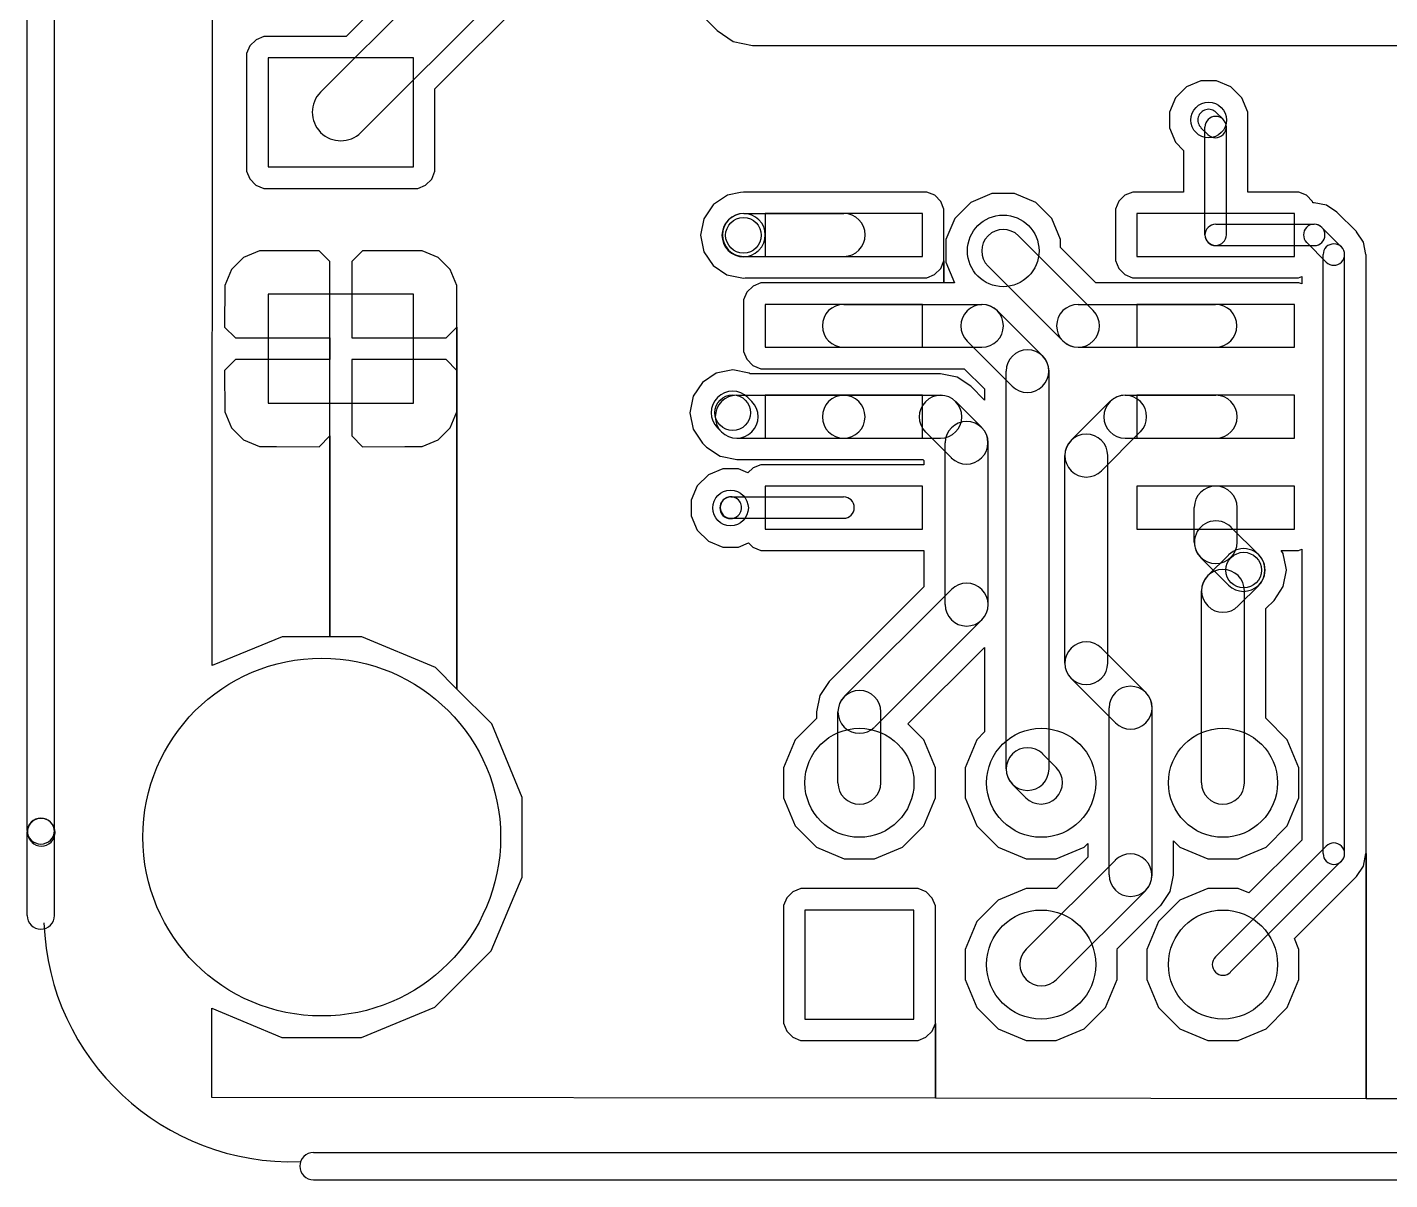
# Model space of a CAD drawing. Extents: x 32880 to 68030, y 27285 to 49782.
# Drawn here: x 32880 to 40376, y 27285 to 33626 of the extents above; entities that cross this region are included whole.
import ezdxf

# ---------------------------------------------------------------- set-up
doc = ezdxf.new("R2010")
doc.units = 0
doc.layers.add('BLACK', color=1, linetype='CONTINUOUS')

msp = doc.modelspace()

# ---------------------------------------------------------------- linework, layer by layer
at = {"layer": 'BLACK'}
for p, q in [((32880, 29207), (32880, 48207)), ((33030, 29207), (33030, 48207)), ((33897, 30114), (33905, 47225)), ((33897, 30114), (33905, 47225)), ((35775, 34507), (36675, 33607)), ((35775, 34507), (36675, 33607)), ((35388, 34163), (34494, 33269)), ((35610, 33941), (34716, 33047)), ((35123, 33287), (35694, 33857)), ((35123, 33287), (35694, 33857)), ((34794, 33735), (34634, 33575)), ((34794, 33735), (34634, 33575)), ((36675, 33607), (36764, 33547)), ((36675, 33607), (36764, 33547)), ((34105, 33524), (34087, 33481)), ((34105, 33524), (34087, 33481)), ((34139, 33557), (34105, 33524)), ((34139, 33557), (34105, 33524)), ((34182, 33575), (34139, 33557)), ((34182, 33575), (34139, 33557)), ((34634, 33575), (34182, 33575)), ((34634, 33575), (34182, 33575)), ((36764, 33547), (36869, 33526)), ((36764, 33547), (36869, 33526)), ((36869, 33526), (45034, 33526)), ((36869, 33526), (45034, 33526)), ((34087, 33481), (34087, 33434)), ((34087, 33481), (34087, 33434)), ((34087, 33434), (34087, 32834)), ((34087, 33434), (34087, 32834)), ((35005, 33457), (34205, 33457)), ((34205, 33457), (34205, 32857)), ((35005, 32857), (35005, 33457)), ((35123, 32880), (35123, 33287)), ((35123, 32880), (35123, 33287)), ((39257, 33298), (39196, 33237)), ((39257, 33298), (39196, 33237)), ((39336, 33331), (39257, 33298)), ((39336, 33331), (39257, 33298)), ((39422, 33331), (39336, 33331)), ((39422, 33331), (39336, 33331)), ((39501, 33298), (39422, 33331)), ((39501, 33298), (39422, 33331)), ((39562, 33237), (39501, 33298)), ((39562, 33237), (39501, 33298)), ((39196, 33237), (39163, 33158)), ((39196, 33237), (39163, 33158)), ((39595, 33158), (39562, 33237)), ((39595, 33158), (39562, 33237)), ((39163, 33158), (39163, 33072)), ((39163, 33158), (39163, 33072)), ((39459, 33119), (39421, 33157)), ((39595, 33076), (39595, 33158)), ((39595, 33076), (39595, 33158)), ((39163, 33072), (39196, 32993)), ((39163, 33072), (39196, 32993)), ((39375, 33035), (39337, 33073)), ((39359, 32484), (39359, 33076)), ((39477, 32484), (39477, 33076)), ((39595, 33072), (39595, 33076)), ((39595, 33072), (39595, 33076)), ((39595, 32719), (39595, 33072)), ((39595, 32719), (39595, 33072)), ((39196, 32993), (39241, 32948)), ((39196, 32993), (39241, 32948)), ((39241, 32948), (39241, 32719)), ((39241, 32948), (39241, 32719)), ((34087, 32834), (34105, 32791)), ((34087, 32834), (34105, 32791)), ((34205, 32857), (35005, 32857)), ((35105, 32790), (35123, 32833)), ((35105, 32790), (35123, 32833)), ((35123, 32833), (35123, 32880)), ((35123, 32833), (35123, 32880)), ((34105, 32791), (34138, 32757)), ((34105, 32791), (34138, 32757)), ((34138, 32757), (34181, 32739)), ((34138, 32757), (34181, 32739)), ((35028, 32739), (35071, 32757)), ((35028, 32739), (35071, 32757)), ((35071, 32757), (35105, 32790)), ((35071, 32757), (35105, 32790)), ((34181, 32739), (34228, 32739)), ((34181, 32739), (34228, 32739)), ((34228, 32739), (35028, 32739)), ((34228, 32739), (35028, 32739)), ((36732, 32701), (36655, 32650)), ((36732, 32701), (36655, 32650)), ((36803, 32716), (36732, 32701)), ((36803, 32716), (36732, 32701)), ((36821, 32719), (36803, 32716)), ((36821, 32719), (36803, 32716)), ((36822, 32719), (36821, 32719)), ((36822, 32719), (36821, 32719)), ((36916, 32719), (36822, 32719)), ((36916, 32719), (36822, 32719)), ((37372, 32719), (36916, 32719)), ((37372, 32719), (36916, 32719)), ((37782, 32719), (37372, 32719)), ((37782, 32719), (37372, 32719)), ((37829, 32719), (37782, 32719)), ((37829, 32719), (37782, 32719)), ((37872, 32701), (37829, 32719)), ((37872, 32701), (37829, 32719)), ((37905, 32667), (37872, 32701)), ((37905, 32667), (37872, 32701)), ((38187, 32710), (38071, 32662)), ((38187, 32710), (38071, 32662)), ((38312, 32710), (38187, 32710)), ((38312, 32710), (38187, 32710)), ((38428, 32662), (38312, 32710)), ((38428, 32662), (38312, 32710)), ((38919, 32701), (38885, 32668)), ((38919, 32701), (38885, 32668)), ((38962, 32719), (38919, 32701)), ((38962, 32719), (38919, 32701)), ((39241, 32719), (38962, 32719)), ((39241, 32719), (38962, 32719)), ((39828, 32719), (39595, 32719)), ((39828, 32719), (39595, 32719)), ((39875, 32719), (39828, 32719)), ((39875, 32719), (39828, 32719)), ((39918, 32701), (39875, 32719)), ((39918, 32701), (39875, 32719)), ((39951, 32667), (39918, 32701)), ((39951, 32667), (39918, 32701)), ((36653, 32648), (36602, 32572)), ((36653, 32648), (36602, 32572)), ((36654, 32649), (36653, 32648)), ((36654, 32649), (36653, 32648)), ((36655, 32650), (36654, 32649)), ((36655, 32650), (36654, 32649)), ((37923, 32624), (37905, 32667)), ((37923, 32624), (37905, 32667)), ((37923, 32388), (37923, 32624)), ((37923, 32388), (37923, 32624)), ((38071, 32662), (37982, 32574)), ((38071, 32662), (37982, 32574)), ((38516, 32573), (38428, 32662)), ((38516, 32573), (38428, 32662)), ((38885, 32668), (38867, 32625)), ((38885, 32668), (38867, 32625)), ((38867, 32625), (38867, 32578)), ((38867, 32625), (38867, 32578)), ((39953, 32660), (39951, 32667)), ((39953, 32660), (39951, 32667)), ((39960, 32660), (39953, 32660)), ((39960, 32660), (39953, 32660)), ((40028, 32647), (39960, 32660)), ((40028, 32647), (39960, 32660)), ((40085, 32608), (40028, 32647)), ((40085, 32608), (40028, 32647)), ((40193, 32501), (40085, 32608)), ((40193, 32501), (40085, 32608)), ((36602, 32572), (36584, 32481)), ((36602, 32572), (36584, 32481)), ((36738, 32566), (36737, 32565)), ((36822, 32601), (37372, 32601)), ((37805, 32601), (36939, 32601)), ((36939, 32601), (36939, 32365)), ((37805, 32365), (37805, 32601)), ((37982, 32574), (37934, 32458)), ((37982, 32574), (37934, 32458)), ((38564, 32457), (38516, 32573)), ((38564, 32457), (38516, 32573)), ((38867, 32578), (38867, 32342)), ((38867, 32578), (38867, 32342)), ((39851, 32601), (38985, 32601)), ((38985, 32601), (38985, 32365)), ((39418, 32542), (39960, 32542)), ((39851, 32365), (39851, 32601)), ((36584, 32481), (36602, 32390)), ((36584, 32481), (36602, 32390)), ((37934, 32458), (37934, 32333)), ((37934, 32458), (37934, 32333)), ((38333, 32478), (38744, 32067)), ((38564, 32414), (38564, 32457)), ((38564, 32414), (38564, 32457)), ((40002, 32524), (40109, 32417)), ((40193, 32500), (40193, 32501)), ((40193, 32500), (40193, 32501)), ((40232, 32443), (40193, 32500)), ((40232, 32443), (40193, 32500)), ((34157, 32395), (34070, 32359)), ((34157, 32395), (34070, 32359)), ((34252, 32395), (34157, 32395)), ((34252, 32395), (34157, 32395)), ((34486, 32396), (34252, 32395)), ((34486, 32396), (34252, 32395)), ((34545, 32337), (34486, 32396)), ((34545, 32337), (34486, 32396)), ((34724, 32396), (34665, 32337)), ((34724, 32396), (34665, 32337)), ((34958, 32395), (34724, 32396)), ((34958, 32395), (34724, 32396)), ((35053, 32395), (34958, 32395)), ((35053, 32395), (34958, 32395)), ((35140, 32359), (35053, 32395)), ((35140, 32359), (35053, 32395)), ((36602, 32390), (36653, 32314)), ((36602, 32390), (36653, 32314)), ((36905, 32399), (36904, 32398)), ((37923, 32341), (37923, 32388)), ((37923, 32341), (37923, 32388)), ((38758, 32219), (38564, 32414)), ((38758, 32219), (38564, 32414)), ((39418, 32424), (39960, 32424)), ((39919, 32441), (40026, 32334)), ((40244, 32376), (40232, 32443)), ((40244, 32376), (40232, 32443)), ((34070, 32359), (34003, 32292)), ((34070, 32359), (34003, 32292)), ((34545, 31917), (34545, 32337)), ((34545, 31917), (34545, 32337)), ((34665, 32337), (34665, 31917)), ((34665, 32337), (34665, 31917)), ((35207, 32292), (35140, 32359)), ((35207, 32292), (35140, 32359)), ((36653, 32314), (36729, 32263)), ((36653, 32314), (36729, 32263)), ((36822, 32365), (37372, 32365)), ((36939, 32365), (37805, 32365)), ((37905, 32298), (37923, 32341)), ((37905, 32298), (37923, 32341)), ((37923, 32219), (37923, 32341)), ((37923, 32341), (37923, 32219)), ((37923, 32219), (37923, 32341)), ((37923, 32341), (37923, 32219)), ((37934, 32333), (37981, 32219)), ((37934, 32333), (37981, 32219)), ((38166, 32311), (38577, 31900)), ((38867, 32342), (38885, 32299)), ((38867, 32342), (38885, 32299)), ((38985, 32365), (39851, 32365)), ((40009, 29079), (40009, 32375)), ((40127, 29079), (40127, 32375)), ((40245, 32375), (40244, 32376)), ((40245, 32375), (40244, 32376)), ((40245, 29079), (40245, 32375)), ((40245, 29079), (40245, 32375)), ((34003, 32292), (33967, 32204)), ((34003, 32292), (33967, 32204)), ((35243, 32204), (35207, 32292)), ((35243, 32204), (35207, 32292)), ((36729, 32263), (36820, 32245)), ((36729, 32263), (36820, 32245)), ((36820, 32245), (36830, 32247)), ((36820, 32245), (36830, 32247)), ((36830, 32247), (36915, 32247)), ((36830, 32247), (36915, 32247)), ((36915, 32247), (36962, 32247)), ((36915, 32247), (36962, 32247)), ((36962, 32247), (37372, 32247)), ((36962, 32247), (37372, 32247)), ((37372, 32247), (37828, 32247)), ((37372, 32247), (37828, 32247)), ((37828, 32247), (37871, 32265)), ((37828, 32247), (37871, 32265)), ((37871, 32265), (37905, 32298)), ((37871, 32265), (37905, 32298)), ((38885, 32299), (38918, 32265)), ((38885, 32299), (38918, 32265)), ((38918, 32265), (38961, 32247)), ((38918, 32265), (38961, 32247)), ((38961, 32247), (39008, 32247)), ((38961, 32247), (39008, 32247)), ((39008, 32247), (39874, 32247)), ((39008, 32247), (39874, 32247)), ((39874, 32247), (39891, 32255)), ((39874, 32247), (39891, 32255)), ((39891, 32255), (39891, 32213)), ((39891, 32255), (39891, 32213)), ((33967, 32204), (33966, 31976)), ((33967, 32204), (33966, 31976)), ((35005, 32157), (34205, 32157)), ((34205, 32157), (34205, 31557)), ((35005, 31557), (35005, 32157)), ((35244, 31976), (35243, 32204)), ((35244, 31976), (35243, 32204)), ((36839, 32168), (36821, 32125)), ((36839, 32168), (36821, 32125)), ((36873, 32201), (36839, 32168)), ((36873, 32201), (36839, 32168)), ((36916, 32219), (36873, 32201)), ((36916, 32219), (36873, 32201)), ((37372, 32219), (36916, 32219)), ((37372, 32219), (36916, 32219)), ((37782, 32219), (37372, 32219)), ((37782, 32219), (37372, 32219)), ((37829, 32219), (37782, 32219)), ((37829, 32219), (37782, 32219)), ((37923, 32219), (37829, 32219)), ((37923, 32219), (37829, 32219)), ((37981, 32219), (37923, 32219)), ((37981, 32219), (37923, 32219)), ((38962, 32219), (38758, 32219)), ((38962, 32219), (38758, 32219)), ((39418, 32219), (38962, 32219)), ((39418, 32219), (38962, 32219)), ((39828, 32219), (39418, 32219)), ((39828, 32219), (39418, 32219)), ((39875, 32219), (39828, 32219)), ((39875, 32219), (39828, 32219)), ((39891, 32213), (39875, 32219)), ((39891, 32213), (39875, 32219)), ((36821, 32125), (36821, 32078)), ((36821, 32125), (36821, 32078)), ((37805, 32101), (36939, 32101)), ((36939, 32101), (36939, 31865)), ((37372, 32101), (38132, 32101)), ((37805, 31865), (37805, 32101)), ((38661, 32101), (39417, 32101)), ((39851, 32101), (38985, 32101)), ((38985, 32101), (38985, 31865)), ((39851, 31865), (39851, 32101)), ((36821, 32078), (36821, 31842)), ((36821, 32078), (36821, 31842)), ((38217, 32066), (38466, 31817)), ((33966, 31976), (34025, 31917)), ((33966, 31976), (34025, 31917)), ((35185, 31917), (35244, 31976)), ((35185, 31917), (35244, 31976)), ((35244, 31738), (35244, 31976)), ((35244, 31976), (35244, 31738)), ((35244, 31738), (35244, 31976)), ((35244, 31976), (35244, 31738)), ((34025, 31917), (34545, 31917)), ((34025, 31917), (34545, 31917)), ((34545, 31797), (34545, 31917)), ((34545, 31917), (34545, 31797)), ((34545, 31797), (34545, 31917)), ((34545, 31917), (34545, 31797)), ((34665, 31917), (35185, 31917)), ((34665, 31917), (35185, 31917)), ((36939, 31865), (37805, 31865)), ((37372, 31865), (38132, 31865)), ((38050, 31899), (38299, 31650)), ((38661, 31865), (39417, 31865)), ((38985, 31865), (39851, 31865)), ((34025, 31797), (33966, 31738)), ((34025, 31797), (33966, 31738)), ((34545, 31797), (34025, 31797)), ((34545, 31797), (34025, 31797)), ((34545, 31377), (34545, 31797)), ((34545, 31377), (34545, 31797)), ((35185, 31797), (34665, 31797)), ((34665, 31797), (34665, 31377)), ((35185, 31797), (34665, 31797)), ((34665, 31797), (34665, 31377)), ((35244, 31738), (35185, 31797)), ((35244, 31738), (35185, 31797)), ((36821, 31842), (36839, 31799)), ((36821, 31842), (36839, 31799)), ((36839, 31799), (36872, 31765)), ((36839, 31799), (36872, 31765)), ((33966, 31738), (33967, 31510)), ((33966, 31738), (33967, 31510)), ((35243, 31510), (35244, 31738)), ((35243, 31510), (35244, 31738)), ((35244, 29984), (35244, 31738)), ((35244, 31738), (35244, 29984)), ((35244, 29984), (35244, 31738)), ((35244, 31738), (35244, 29984)), ((36670, 31723), (36594, 31672)), ((36670, 31723), (36594, 31672)), ((36761, 31741), (36670, 31723)), ((36761, 31741), (36670, 31723)), ((36852, 31723), (36761, 31741)), ((36852, 31723), (36761, 31741)), ((36857, 31719), (36852, 31723)), ((36857, 31719), (36852, 31723)), ((36916, 31719), (36857, 31719)), ((36916, 31719), (36857, 31719)), ((36872, 31765), (36915, 31747)), ((36872, 31765), (36915, 31747)), ((36915, 31747), (36962, 31747)), ((36915, 31747), (36962, 31747)), ((37372, 31719), (36916, 31719)), ((37372, 31719), (36916, 31719)), ((36962, 31747), (37372, 31747)), ((36962, 31747), (37372, 31747)), ((37372, 31747), (37828, 31747)), ((37372, 31747), (37828, 31747)), ((37782, 31719), (37372, 31719)), ((37782, 31719), (37372, 31719)), ((37829, 31719), (37782, 31719)), ((37829, 31719), (37782, 31719)), ((37828, 31747), (38035, 31747)), ((37828, 31747), (38035, 31747)), ((37904, 31719), (37829, 31719)), ((37904, 31719), (37829, 31719)), ((37995, 31701), (37904, 31719)), ((37995, 31701), (37904, 31719)), ((38035, 31747), (38147, 31636)), ((38035, 31747), (38147, 31636)), ((38265, 29545), (38265, 31733)), ((38501, 29545), (38501, 31733)), ((36594, 31672), (36543, 31596)), ((36594, 31672), (36543, 31596)), ((38071, 31650), (37995, 31701)), ((38071, 31650), (37995, 31701)), ((38147, 31574), (38071, 31650)), ((38147, 31574), (38071, 31650)), ((38147, 31636), (38147, 31574)), ((38147, 31636), (38147, 31574)), ((34205, 31557), (35005, 31557)), ((36543, 31596), (36525, 31505)), ((36543, 31596), (36525, 31505)), ((36783, 31601), (37371, 31601)), ((36845, 31588), (36866, 31567)), ((37805, 31601), (36939, 31601)), ((36939, 31601), (36939, 31365)), ((37372, 31601), (37904, 31601)), ((37805, 31365), (37805, 31601)), ((37988, 31566), (38131, 31423)), ((38836, 31566), (38623, 31353)), ((38920, 31601), (39418, 31601)), ((39851, 31601), (38985, 31601)), ((38985, 31601), (38985, 31365)), ((39851, 31365), (39851, 31601)), ((33967, 31510), (34003, 31422)), ((33967, 31510), (34003, 31422)), ((35207, 31422), (35243, 31510)), ((35207, 31422), (35243, 31510)), ((36525, 31505), (36543, 31414)), ((36525, 31505), (36543, 31414)), ((34003, 31422), (34070, 31355)), ((34003, 31422), (34070, 31355)), ((35140, 31355), (35207, 31422)), ((35140, 31355), (35207, 31422)), ((36543, 31414), (36594, 31338)), ((36543, 31414), (36594, 31338)), ((36678, 31421), (36699, 31400)), ((34070, 31355), (34157, 31319)), ((34070, 31355), (34157, 31319)), ((34486, 31318), (34545, 31377)), ((34486, 31318), (34545, 31377)), ((34545, 30272), (34545, 31377)), ((34545, 31377), (34545, 30272)), ((34545, 30272), (34545, 31377)), ((34545, 31377), (34545, 30272)), ((34665, 31377), (34724, 31318)), ((34665, 31377), (34724, 31318)), ((35053, 31319), (35140, 31355)), ((35053, 31319), (35140, 31355)), ((36594, 31338), (36616, 31316)), ((36594, 31338), (36616, 31316)), ((36783, 31365), (37371, 31365)), ((36939, 31365), (37805, 31365)), ((37372, 31365), (37904, 31365)), ((37821, 31399), (37964, 31256)), ((37930, 30449), (37930, 31339)), ((38166, 30449), (38166, 31339)), ((39003, 31399), (38790, 31186)), ((38920, 31365), (39418, 31365)), ((38985, 31365), (39851, 31365)), ((34157, 31319), (34252, 31319)), ((34157, 31319), (34252, 31319)), ((34252, 31319), (34486, 31318)), ((34252, 31319), (34486, 31318)), ((34724, 31318), (34958, 31319)), ((34724, 31318), (34958, 31319)), ((34958, 31319), (35053, 31319)), ((34958, 31319), (35053, 31319)), ((36616, 31316), (36692, 31265)), ((36616, 31316), (36692, 31265)), ((36692, 31265), (36693, 31265)), ((36692, 31265), (36693, 31265)), ((36693, 31265), (36783, 31247)), ((36693, 31265), (36783, 31247)), ((38588, 30127), (38588, 31269)), ((38824, 30127), (38824, 31269)), ((36706, 31197), (36627, 31164)), ((36706, 31197), (36627, 31164)), ((36792, 31197), (36706, 31197)), ((36792, 31197), (36706, 31197)), ((36783, 31247), (36915, 31247)), ((36783, 31247), (36915, 31247)), ((36845, 31175), (36792, 31197)), ((36845, 31175), (36792, 31197)), ((36873, 31201), (36845, 31175)), ((36873, 31201), (36845, 31175)), ((36916, 31219), (36873, 31201)), ((36916, 31219), (36873, 31201)), ((36915, 31247), (36962, 31247)), ((36915, 31247), (36962, 31247)), ((37782, 31219), (36916, 31219)), ((37782, 31219), (36916, 31219)), ((36962, 31247), (37372, 31247)), ((36962, 31247), (37372, 31247)), ((37372, 31247), (37806, 31247)), ((37372, 31247), (37806, 31247)), ((37812, 31219), (37782, 31219)), ((37812, 31219), (37782, 31219)), ((37806, 31247), (37812, 31242)), ((37806, 31247), (37812, 31242)), ((37812, 31242), (37812, 31219)), ((37812, 31242), (37812, 31219)), ((36627, 31164), (36566, 31103)), ((36627, 31164), (36566, 31103)), ((36566, 31103), (36533, 31024)), ((36566, 31103), (36533, 31024)), ((36751, 31042), (37371, 31042)), ((37805, 31101), (36939, 31101)), ((36939, 31101), (36939, 30865)), ((37805, 30865), (37805, 31101)), ((39851, 31101), (38985, 31101)), ((38985, 31101), (38985, 30865)), ((39851, 30865), (39851, 31101)), ((36533, 31024), (36533, 30938)), ((36533, 31024), (36533, 30938)), ((36708, 31023), (36709, 31024)), ((39300, 30793), (39300, 30983)), ((39536, 30793), (39536, 30983)), ((36533, 30938), (36566, 30859)), ((36533, 30938), (36566, 30859)), ((36751, 30924), (37371, 30924)), ((36791, 30940), (36792, 30941)), ((36566, 30859), (36627, 30798)), ((36566, 30859), (36627, 30798)), ((36939, 30865), (37805, 30865)), ((38985, 30865), (39851, 30865)), ((39655, 30723), (39502, 30876)), ((36627, 30798), (36706, 30765)), ((36627, 30798), (36706, 30765)), ((36706, 30765), (36792, 30765)), ((36706, 30765), (36792, 30765)), ((36792, 30765), (36848, 30789)), ((36792, 30765), (36848, 30789)), ((36848, 30789), (36872, 30765)), ((36848, 30789), (36872, 30765)), ((36872, 30765), (36915, 30747)), ((36872, 30765), (36915, 30747)), ((36915, 30747), (36962, 30747)), ((36915, 30747), (36962, 30747)), ((36962, 30747), (37812, 30747)), ((36962, 30747), (37812, 30747)), ((37812, 30747), (37812, 30547)), ((37812, 30747), (37812, 30547)), ((39789, 30730), (39778, 30747)), ((39778, 30747), (39874, 30747)), ((39789, 30730), (39778, 30747)), ((39778, 30747), (39874, 30747)), ((39874, 30747), (39891, 30755)), ((39874, 30747), (39891, 30755)), ((39891, 30755), (39891, 29153)), ((39891, 30755), (39891, 29153)), ((39488, 30556), (39335, 30709)), ((39375, 30609), (39488, 30722)), ((39790, 30729), (39789, 30730)), ((39790, 30729), (39789, 30730)), ((39804, 30658), (39790, 30729)), ((39804, 30658), (39790, 30729)), ((39808, 30640), (39804, 30658)), ((39808, 30640), (39804, 30658)), ((39790, 30548), (39808, 30639)), ((39790, 30548), (39808, 30639)), ((39808, 30639), (39807, 30640)), ((39807, 30640), (39808, 30640)), ((39808, 30639), (39807, 30640)), ((39807, 30640), (39808, 30640)), ((37812, 30547), (37291, 30026)), ((37812, 30547), (37291, 30026)), ((37964, 30532), (37375, 29943)), ((39340, 29469), (39340, 30525)), ((39542, 30442), (39655, 30555)), ((39576, 29469), (39576, 30525)), ((39739, 30472), (39790, 30548)), ((39739, 30472), (39790, 30548)), ((39694, 30427), (39739, 30472)), ((39694, 30427), (39739, 30472)), ((38131, 30365), (37542, 29776)), ((39694, 29824), (39694, 30427)), ((39694, 29824), (39694, 30427)), ((34282, 30272), (33897, 30114)), ((34282, 30272), (33897, 30114)), ((34545, 30272), (34282, 30272)), ((34545, 30272), (34282, 30272)), ((34720, 30272), (34545, 30272)), ((34720, 30272), (34545, 30272)), ((35125, 30103), (34720, 30272)), ((35125, 30103), (34720, 30272)), ((37725, 29793), (38147, 30214)), ((37725, 29793), (38147, 30214)), ((38147, 30214), (38147, 29749)), ((38147, 30214), (38147, 29749)), ((38790, 30209), (39033, 29966)), ((35244, 29984), (35125, 30103)), ((35244, 29984), (35125, 30103)), ((35435, 29793), (35244, 29984)), ((35435, 29793), (35244, 29984)), ((37291, 30026), (37240, 29950)), ((37291, 30026), (37240, 29950)), ((38623, 30042), (38866, 29799)), ((37240, 29950), (37222, 29859)), ((37240, 29950), (37222, 29859)), ((37222, 29859), (37222, 29824)), ((37222, 29859), (37222, 29824)), ((37340, 29469), (37340, 29859)), ((37576, 29469), (37576, 29859)), ((38832, 28962), (38832, 29882)), ((39068, 28962), (39068, 29882)), ((35602, 29388), (35435, 29793)), ((35602, 29388), (35435, 29793)), ((37221, 29823), (37104, 29706)), ((37221, 29823), (37104, 29706)), ((37222, 29824), (37221, 29823)), ((37222, 29824), (37221, 29823)), ((37812, 29706), (37725, 29793)), ((37812, 29706), (37725, 29793)), ((39695, 29823), (39694, 29824)), ((39695, 29823), (39694, 29824)), ((39812, 29706), (39695, 29823)), ((39812, 29706), (39695, 29823)), ((37104, 29706), (37040, 29552)), ((37104, 29706), (37040, 29552)), ((37876, 29552), (37812, 29706)), ((37876, 29552), (37812, 29706)), ((38104, 29706), (38040, 29552)), ((38104, 29706), (38040, 29552)), ((38147, 29749), (38104, 29706)), ((38147, 29749), (38104, 29706)), ((39876, 29552), (39812, 29706)), ((39876, 29552), (39812, 29706)), ((38466, 29628), (38541, 29553)), ((37040, 29552), (37040, 29386)), ((37040, 29552), (37040, 29386)), ((37876, 29386), (37876, 29552)), ((37876, 29386), (37876, 29552)), ((38040, 29552), (38040, 29386)), ((38040, 29552), (38040, 29386)), ((39876, 29386), (39876, 29552)), ((39876, 29386), (39876, 29552)), ((38299, 29461), (38374, 29386)), ((35602, 28950), (35602, 29388)), ((35602, 28950), (35602, 29388)), ((37040, 29386), (37104, 29232)), ((37040, 29386), (37104, 29232)), ((37812, 29232), (37876, 29386)), ((37812, 29232), (37876, 29386)), ((38040, 29386), (38104, 29232)), ((38040, 29386), (38104, 29232)), ((39812, 29232), (39876, 29386)), ((39812, 29232), (39876, 29386)), ((33011, 29249), (33009, 29251)), ((32880, 28739), (32880, 29199)), ((33030, 28739), (33030, 29199)), ((37104, 29232), (37221, 29115)), ((37104, 29232), (37221, 29115)), ((37695, 29115), (37812, 29232)), ((37695, 29115), (37812, 29232)), ((38104, 29232), (38221, 29115)), ((38104, 29232), (38221, 29115)), ((39695, 29115), (39812, 29232)), ((39695, 29115), (39812, 29232)), ((32905, 29143), (32903, 29145)), ((37221, 29115), (37375, 29051)), ((37221, 29115), (37375, 29051)), ((37541, 29051), (37695, 29115)), ((37541, 29051), (37695, 29115)), ((38221, 29115), (38375, 29051)), ((38221, 29115), (38375, 29051)), ((38541, 29051), (38695, 29115)), ((38541, 29051), (38695, 29115)), ((38695, 29115), (38714, 29134)), ((38695, 29115), (38714, 29134)), ((38714, 29134), (38714, 29059)), ((38714, 29134), (38714, 29059)), ((39186, 28961), (39186, 29150)), ((39186, 29150), (39221, 29115)), ((39186, 28961), (39186, 29150)), ((39186, 29150), (39221, 29115)), ((39221, 29115), (39375, 29051)), ((39221, 29115), (39375, 29051)), ((40026, 29120), (39417, 28511)), ((39541, 29051), (39695, 29115)), ((39541, 29051), (39695, 29115)), ((39891, 29153), (39600, 28863)), ((39891, 29153), (39600, 28863)), ((37375, 29051), (37541, 29051)), ((37375, 29051), (37541, 29051)), ((38375, 29051), (38541, 29051)), ((38375, 29051), (38541, 29051)), ((38866, 29044), (38375, 28553)), ((38714, 29059), (38542, 28887)), ((38714, 29059), (38542, 28887)), ((39375, 29051), (39541, 29051)), ((39375, 29051), (39541, 29051)), ((40109, 29037), (39500, 28428)), ((40193, 28954), (40232, 29011)), ((40193, 28954), (40232, 29011)), ((40232, 29011), (40244, 29079)), ((40232, 29011), (40244, 29079)), ((40244, 29079), (40245, 29079)), ((40244, 29079), (40245, 29079)), ((40245, 27730), (40245, 29079)), ((40245, 29079), (40245, 27730)), ((40245, 27730), (40245, 29079)), ((40245, 29079), (40245, 27730)), ((35433, 28545), (35602, 28950)), ((35433, 28545), (35602, 28950)), ((39168, 28871), (39182, 28942)), ((39168, 28871), (39182, 28942)), ((39182, 28942), (39186, 28960)), ((39182, 28942), (39186, 28960)), ((39186, 28960), (39185, 28961)), ((39185, 28961), (39186, 28961)), ((39186, 28960), (39185, 28961)), ((39185, 28961), (39186, 28961)), ((39851, 28612), (40193, 28953)), ((39851, 28612), (40193, 28953)), ((40193, 28953), (40193, 28954)), ((40193, 28953), (40193, 28954)), ((37092, 28869), (37058, 28836)), ((37092, 28869), (37058, 28836)), ((37135, 28887), (37092, 28869)), ((37135, 28887), (37092, 28869)), ((37735, 28887), (37135, 28887)), ((37735, 28887), (37135, 28887)), ((37782, 28887), (37735, 28887)), ((37782, 28887), (37735, 28887)), ((37825, 28869), (37782, 28887)), ((37825, 28869), (37782, 28887)), ((37858, 28835), (37825, 28869)), ((37858, 28835), (37825, 28869)), ((38375, 28887), (38221, 28823)), ((38375, 28887), (38221, 28823)), ((38541, 28887), (38375, 28887)), ((38541, 28887), (38375, 28887)), ((38542, 28887), (38541, 28887)), ((38542, 28887), (38541, 28887)), ((39033, 28877), (38542, 28386)), ((39117, 28794), (39167, 28870)), ((39117, 28794), (39167, 28870)), ((39167, 28870), (39168, 28871)), ((39167, 28870), (39168, 28871)), ((39375, 28887), (39221, 28823)), ((39375, 28887), (39221, 28823)), ((39541, 28887), (39375, 28887)), ((39541, 28887), (39375, 28887)), ((39600, 28863), (39541, 28887)), ((39600, 28863), (39541, 28887)), ((37058, 28836), (37040, 28793)), ((37058, 28836), (37040, 28793)), ((37040, 28793), (37040, 28746)), ((37040, 28793), (37040, 28746)), ((37876, 28792), (37858, 28835)), ((37876, 28792), (37858, 28835)), ((37876, 28192), (37876, 28792)), ((37876, 28192), (37876, 28792)), ((38221, 28823), (38104, 28706)), ((38221, 28823), (38104, 28706)), ((38875, 28554), (39114, 28793)), ((38875, 28554), (39114, 28793)), ((39221, 28823), (39104, 28706)), ((39221, 28823), (39104, 28706)), ((39114, 28793), (39116, 28794)), ((39114, 28793), (39116, 28794)), ((39116, 28794), (39117, 28794)), ((39116, 28794), (39117, 28794)), ((37040, 28746), (37040, 28146)), ((37040, 28746), (37040, 28146)), ((37158, 28769), (37158, 28169)), ((37758, 28769), (37158, 28769)), ((37758, 28169), (37758, 28769)), ((38104, 28706), (38040, 28552)), ((38104, 28706), (38040, 28552)), ((39104, 28706), (39040, 28552)), ((39104, 28706), (39040, 28552)), ((39876, 28552), (39851, 28612)), ((39876, 28552), (39851, 28612)), ((35123, 28235), (35433, 28545)), ((35123, 28235), (35433, 28545)), ((38040, 28552), (38040, 28386)), ((38040, 28552), (38040, 28386)), ((38876, 28552), (38875, 28554)), ((38876, 28552), (38875, 28554)), ((38876, 28386), (38876, 28552)), ((38876, 28386), (38876, 28552)), ((39040, 28552), (39040, 28386)), ((39040, 28552), (39040, 28386)), ((39876, 28386), (39876, 28552)), ((39876, 28386), (39876, 28552)), ((38040, 28386), (38104, 28232)), ((38040, 28386), (38104, 28232)), ((38812, 28232), (38876, 28386)), ((38812, 28232), (38876, 28386)), ((39040, 28386), (39104, 28232)), ((39040, 28386), (39104, 28232)), ((39812, 28232), (39876, 28386)), ((39812, 28232), (39876, 28386)), ((33896, 27738), (33896, 28229)), ((33896, 28229), (34280, 28068)), ((33896, 27738), (33896, 28229)), ((33896, 28229), (34280, 28068)), ((34718, 28068), (35123, 28235)), ((34718, 28068), (35123, 28235)), ((37876, 28145), (37876, 28192)), ((37876, 28145), (37876, 28192)), ((38104, 28232), (38221, 28115)), ((38104, 28232), (38221, 28115)), ((38695, 28115), (38812, 28232)), ((38695, 28115), (38812, 28232)), ((39104, 28232), (39221, 28115)), ((39104, 28232), (39221, 28115)), ((39695, 28115), (39812, 28232)), ((39695, 28115), (39812, 28232)), ((37040, 28146), (37058, 28103)), ((37040, 28146), (37058, 28103)), ((37158, 28169), (37758, 28169)), ((37858, 28102), (37876, 28145)), ((37858, 28102), (37876, 28145)), ((37876, 27733), (37876, 28145)), ((37876, 28145), (37876, 27733)), ((37876, 27733), (37876, 28145)), ((37876, 28145), (37876, 27733)), ((38221, 28115), (38375, 28051)), ((38221, 28115), (38375, 28051)), ((38541, 28051), (38695, 28115)), ((38541, 28051), (38695, 28115)), ((39221, 28115), (39375, 28051)), ((39221, 28115), (39375, 28051)), ((39541, 28051), (39695, 28115)), ((39541, 28051), (39695, 28115)), ((34280, 28068), (34718, 28068)), ((34280, 28068), (34718, 28068)), ((37058, 28103), (37091, 28069)), ((37058, 28103), (37091, 28069)), ((37091, 28069), (37134, 28051)), ((37091, 28069), (37134, 28051)), ((37134, 28051), (37181, 28051)), ((37134, 28051), (37181, 28051)), ((37181, 28051), (37781, 28051)), ((37181, 28051), (37781, 28051)), ((37781, 28051), (37824, 28069)), ((37781, 28051), (37824, 28069)), ((37824, 28069), (37858, 28102)), ((37824, 28069), (37858, 28102)), ((38375, 28051), (38541, 28051)), ((38375, 28051), (38541, 28051)), ((39375, 28051), (39541, 28051)), ((39375, 28051), (39541, 28051)), ((37876, 27733), (33896, 27738)), ((37876, 27733), (33896, 27738)), ((40245, 27730), (37876, 27733)), ((40245, 27730), (37876, 27733)), ((42435, 27727), (40245, 27730)), ((42435, 27727), (40245, 27730)), ((34455, 27435), (66455, 27435)), ((34455, 27285), (66455, 27285))]:
    msp.add_line(p, q, dxfattribs=at)
for centre, radius in [((39379, 33115), 98), ((36820, 32481), 98), ((38249, 32395), 197), ((36761, 31505), 98), ((36749, 30981), 98), ((39572, 30639), 98), ((34500, 29170), 984), ((37458, 29469), 300), ((38458, 29469), 300), ((39458, 29469), 300), ((38458, 28469), 300), ((39458, 28469), 300)]:
    msp.add_circle(centre, radius, dxfattribs=at)
for centre, radius, start, end in [((34605, 33158), 157, 135, 315), ((39379, 33115), 59, 405, 585), ((39418, 33076), 59, 360, 540), ((39417, 33077), 59, 225, 405), ((36820, 32481), 118, 135, 315), ((36822, 32483), 118, 90, 270), ((36822, 32483), 118, -45, 135), ((37372, 32483), 118, 270, 450), ((39418, 32483), 59, 90, 270), ((39960, 32483), 59, 45, 225), ((39960, 32483), 59, 270, 450), ((38249, 32395), 118, 45, 225), ((39418, 32484), 59, 180, 360), ((40068, 32375), 59, 360, 540), ((40068, 32375), 59, 225, 405), ((37372, 31983), 118, 90, 270), ((38134, 31982), 118, 45, 225), ((38132, 31983), 118, 270, 450), ((38661, 31983), 118, 90, 270), ((39417, 31983), 118, 270, 450), ((38661, 31983), 118, 225, 405), ((38383, 31733), 118, 360, 540), ((38382, 31734), 118, 225, 405), ((36761, 31505), 118, 45, 225), ((36783, 31483), 118, 90, 270), ((36783, 31483), 118, 225, 405), ((37372, 31483), 118, 90, 270), ((37371, 31483), 118, 270, 450), ((37905, 31482), 118, 45, 225), ((37904, 31483), 118, 270, 450), ((38920, 31483), 118, 90, 270), ((38920, 31483), 118, -45, 135), ((39418, 31483), 118, 270, 450), ((38048, 31339), 118, 360, 540), ((38047, 31340), 118, 225, 405), ((38706, 31269), 118, 360, 540), ((38706, 31269), 118, 135, 315), ((36751, 30983), 59, 90, 270), ((36751, 30983), 59, 315, 495), ((37371, 30983), 59, 270, 450), ((39418, 30983), 118, 360, 540), ((36749, 30981), 59, 135, 315), ((39419, 30792), 118, 405, 585), ((39418, 30793), 118, 180, 360), ((39572, 30639), 118, 315, 495), ((39571, 30640), 118, 225, 405), ((39458, 30525), 118, 360, 540), ((39458, 30525), 118, 135, 315), ((38048, 30449), 118, -45, 135), ((38048, 30449), 118, 180, 360), ((38706, 30126), 118, 45, 225), ((38706, 30127), 118, 180, 360), ((38950, 29882), 118, 360, 540), ((37458, 29859), 118, 360, 540), ((37458, 29859), 118, 135, 315), ((38950, 29882), 118, 225, 405), ((38383, 29544), 118, 45, 225), ((38383, 29545), 118, 180, 360), ((38457, 29470), 118, 225, 405), ((37458, 29469), 118, 180, 360), ((39458, 29469), 118, 180, 360), ((32955, 29199), 75, 360, 540), ((32956, 29198), 75, 405, 585), ((32958, 29196), 75, 225, 405), ((32955, 29207), 75, 180, 360), ((40068, 29079), 59, -45, 135), ((38949, 28960), 118, -45, 135), ((40068, 29079), 59, 180, 360), ((38950, 28962), 118, 180, 360), ((32955, 28739), 75, 180, 360), ((34333, 28746), 1362, -178, -88), ((38459, 28470), 118, 135, 315), ((39458, 28469), 59, 135, 315), ((34455, 27360), 75, 90, 270)]:
    msp.add_arc(centre, radius, start, end, dxfattribs=at)

doc.saveas('drawing.dxf')
